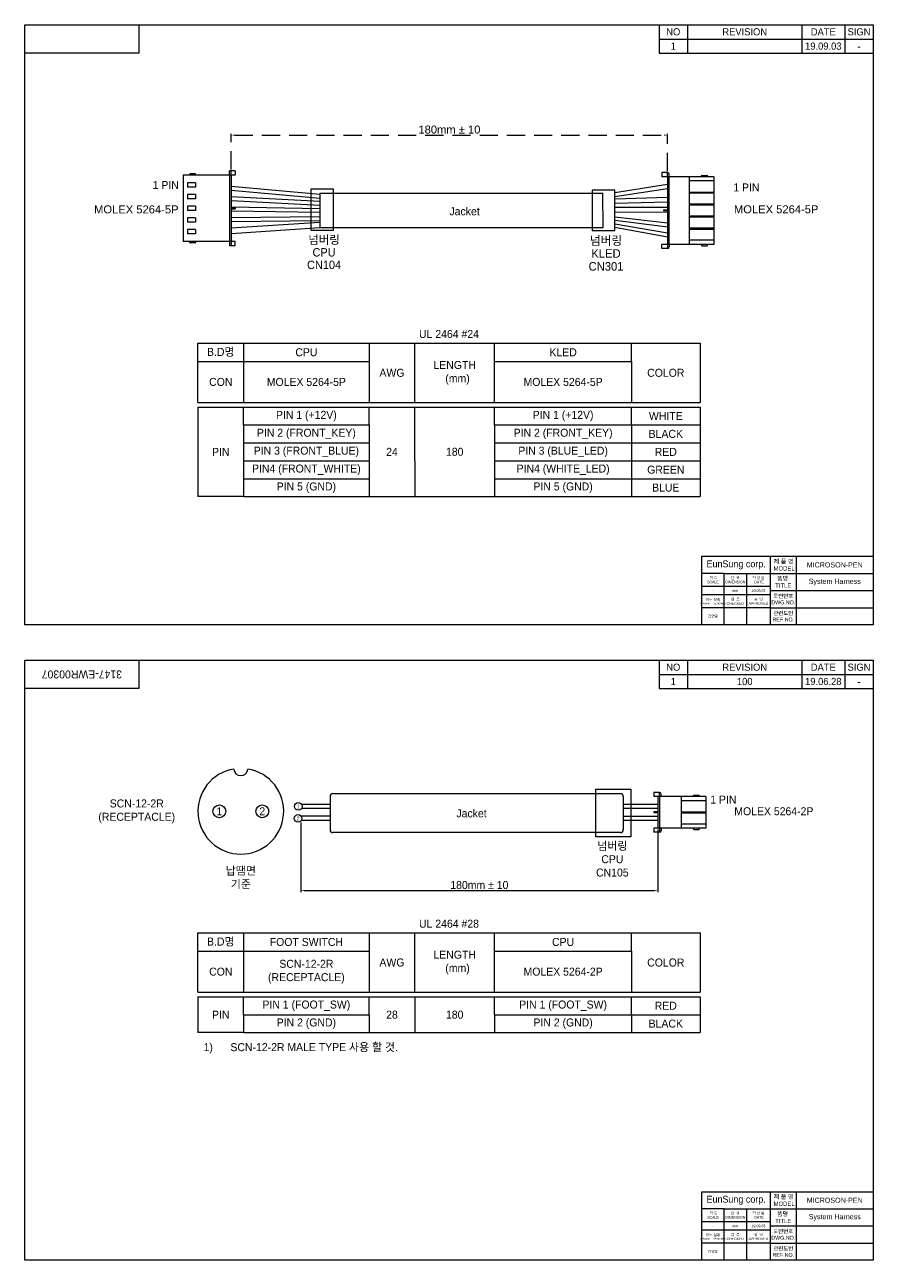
# Model space of a CAD drawing. Header units: millimetres. Extents: x 0 to 2432, y -442 to 868.
# Drawn here: x 613 to 1207, y -442 to 422 of the extents above; entities that cross this region are included whole.
import ezdxf

# ---------------------------------------------------------------- set-up
doc = ezdxf.new("R2010")
doc.units = ezdxf.units.MM
doc.linetypes.add('DASHED', pattern=[19.05, 12.7, -6.35])
for name, color, linetype in [('0 @ 1', 7, 'Continuous'), ('4', 133, 'Continuous'), ('CURITY-KONA-PEN-ASSY_DXF_FORMAT', 7, 'Continuous')]:
    doc.layers.add(name, color=color, linetype=linetype)
doc.styles.get("Standard").update_dxf_attribs({"font": 'arial.ttf'})
doc.styles.add('TEXTSTYLE_8', font='shanno.ttf')
doc.styles.add('주석', font='gulim.ttc')
doc.dimstyles.new('ISO-25$0', dxfattribs={"dimtxt": 2.5, "dimasz": 2.5, "dimexe": 1, "dimexo": 1, "dimgap": 1, "dimtad": 1, "dimdec": 4, "dimdsep": 46, "dimtxsty": 'Standard', "dimcen": 2.5, "dimadec": 0, "dimazin": 2, "dimtfac": 1, "dimtdec": 4, "dimtmove": 0, "dimatfit": 3, "dimfxl": 0, "dimarcsym": 0})

# ---------------------------------------------------------------- blocks, each defined once
blk = doc.blocks.new('*D16')
at = {"color": 0, "linetype": 'DASHED', "lineweight": -2}
for p, q in [((757.45, 320.87), (757.45, 345.91)), ((1062.96, 319.71), (1062.96, 345.91)), ((759.95, 344.91), (1060.46, 344.91))]:
    blk.add_line(p, q, dxfattribs=at)
at = {"color": 0}
for points in [[(759.95, 345.32), (759.95, 344.49), (757.45, 344.91)], [(1060.46, 344.49), (1060.46, 345.32), (1062.96, 344.91)]]:
    blk.add_solid(points, dxfattribs=at)
at = {"layer": 'Defpoints', "color": 0}
for p in [(1062.96, 344.91), (757.45, 319.87), (1062.96, 318.71)]:
    blk.add_point(p, dxfattribs=at)
at = {"color": 0, "insert": (910.2, 348.76), "char_height": 2.5, "attachment_point": 5}
blk.add_mtext('{\\H2.24x;180mm ± 10}', dxfattribs=at)
blk = doc.blocks.new('*D33')
at = {"color": 0, "lineweight": -2}
for p, q in [((806.2, -136.13), (806.2, -184.75)), ((1056.12, -141.03), (1056.12, -184.75)), ((808.7, -183.75), (1053.62, -183.75))]:
    blk.add_line(p, q, dxfattribs=at)
at = {"color": 0}
for points in [[(808.7, -183.33), (808.7, -184.17), (806.2, -183.75)], [(1053.62, -184.17), (1053.62, -183.33), (1056.12, -183.75)]]:
    blk.add_solid(points, dxfattribs=at)
at = {"layer": 'Defpoints', "color": 0}
for p in [(806.2, -135.13), (1056.12, -140.03), (1056.12, -183.75)]:
    blk.add_point(p, dxfattribs=at)
at = {"color": 0, "insert": (931.16, -179.87), "char_height": 2.5, "attachment_point": 5, "style": '주석'}
blk.add_mtext('{\\H2.24x;180mm ± 10}', dxfattribs=at)

msp = doc.modelspace()

# ---------------------------------------------------------------- linework, layer by layer
for p, q in [((612.91884, 422.16704), (1206.91884, 422.16704)), ((612.91884, 2.16704), (612.91884, 422.16704)), ((692.91884, 422.16704), (692.91884, 402.16704)), ((1056.91884, 422.16704), (1056.91884, 402.16704)), ((1076.91884, 422.16704), (1076.91884, 402.16704)), ((1156.91884, 422.16704), (1156.91884, 402.16704)), ((1186.91884, 422.16704), (1186.91884, 402.16704)), ((1206.91884, 422.16704), (1206.91884, 2.16704)), ((1056.91884, 412.16704), (1206.91884, 412.16704)), ((692.91884, 402.16704), (612.91884, 402.16704)), ((1056.91884, 402.16704), (1206.91884, 402.16704)), ((760.34078, 316.9793), (723.88243, 316.9793)), ((723.88243, 316.9793), (723.88243, 270.39362)), ((726.77595, 311.45267), (726.77595, 308.55915)), ((732.56299, 311.45267), (726.77595, 311.45267)), ((728.41122, 317.558), (728.41122, 316.9793)), ((732.27364, 317.84735), (728.70057, 317.84735)), ((732.56299, 316.9793), (732.56299, 317.558)), ((732.56299, 311.45267), (732.56299, 308.55915)), ((760.34078, 319.87282), (756.28986, 319.87282)), ((756.28986, 316.9793), (756.28986, 319.87282)), ((756.28986, 316.9793), (756.28986, 270.39362)), ((757.44726, 316.9793), (757.44726, 319.87282)), ((757.44726, 316.9793), (757.44726, 270.39362)), ((760.34078, 319.87282), (760.34078, 316.9793)), ((1062.96, 318.713), (1058.90908, 318.713)), ((1058.90908, 318.713), (1058.90908, 315.81948)), ((1095.36743, 315.81948), (1058.90908, 315.81948)), ((1062.96, 315.81948), (1062.96, 318.713)), ((1062.96, 315.81948), (1062.96, 268.42564)), ((1064.11741, 315.81948), (1064.11741, 317.55559)), ((1064.11741, 268.42564), (1064.11741, 315.81948)), ((1078.00631, 315.81948), (1078.00631, 268.42564)), ((1095.36743, 312.92596), (1078.00631, 312.92596)), ((1086.68687, 315.83944), (1086.68687, 316.41815)), ((1086.97622, 316.7075), (1090.54929, 316.7075)), ((1090.83864, 316.41815), (1090.83864, 315.83944)), ((1095.36743, 315.81948), (1095.36743, 268.42564)), ((732.56299, 308.55915), (726.77595, 308.55915)), ((726.77595, 303.29295), (726.77595, 300.39943)), ((732.56299, 303.29295), (726.77595, 303.29295)), ((732.56299, 303.29295), (732.56299, 300.39943)), ((757.44726, 309.27916), (819.54155, 303.64637)), ((757.44726, 306.36527), (819.54155, 300.75285)), ((819.54155, 304.07888), (819.54155, 293.68831)), ((1026.0579, 301.90064), (1062.96, 307.53976)), ((1078.00631, 305.05558), (1095.36743, 305.05558)), ((1078.00631, 304.47688), (1095.36743, 304.47688)), ((732.56299, 300.39943), (726.77595, 300.39943)), ((726.77595, 295.13322), (726.77595, 292.2397)), ((732.56299, 295.13322), (726.77595, 295.13322)), ((732.56299, 295.13322), (732.56299, 292.2397)), ((757.44726, 302.0711), (819.54155, 298.79442)), ((757.44726, 299.05992), (819.54155, 295.78827)), ((757.44726, 294.74112), (819.54155, 293.50774)), ((757.44726, 293.97581), (760.34078, 293.97581)), ((760.34078, 293.97581), (760.34078, 293.39711)), ((760.34078, 293.97581), (760.34078, 293.39711)), ((1026.0579, 297.31498), (1062.96, 298.32339)), ((1026.0579, 294.51637), (1062.96, 294.51637)), ((1095.36743, 296.62647), (1078.00631, 296.62647)), ((1078.00631, 296.04776), (1095.36743, 296.04776)), ((732.56299, 292.2397), (726.77595, 292.2397)), ((726.77595, 286.97349), (726.77595, 284.07997)), ((732.56299, 286.97349), (726.77595, 286.97349)), ((732.56299, 286.97349), (732.56299, 284.07997)), ((757.44726, 293.39711), (760.34078, 293.39711)), ((757.44726, 291.941), (819.54155, 291.0199)), ((757.44726, 287.27916), (819.54155, 287.98471)), ((819.54155, 293.68831), (819.54155, 280.28556)), ((819.54155, 286.90495), (819.54155, 284.01143)), ((1026.0579, 291.14751), (1062.96, 290.91322)), ((1026.09241, 285.3738), (1062.99452, 280.76369)), ((1062.96, 292.41191), (1060.06648, 292.41191)), ((1060.06648, 292.41191), (1060.06648, 291.83321)), ((1062.96, 291.83321), (1060.06648, 291.83321)), ((1095.36743, 288.19735), (1078.00631, 288.19735)), ((1078.00631, 287.61865), (1095.36743, 287.61865)), ((732.56299, 284.07997), (726.77595, 284.07997)), ((726.77595, 278.81377), (726.77595, 275.92025)), ((732.56299, 278.81377), (726.77595, 278.81377)), ((732.56299, 278.81377), (732.56299, 275.92025)), ((757.44726, 284.36527), (819.54155, 285.09119)), ((757.44726, 280.06657), (819.54155, 284.01143)), ((757.44726, 276.10811), (819.54155, 280.28556)), ((1026.0579, 282.85053), (1062.96, 276.42857)), ((1095.36743, 279.76823), (1078.00631, 279.76823)), ((1078.00631, 279.18953), (1095.36743, 279.18953)), ((760.34078, 270.39362), (723.88243, 270.39362)), ((732.56299, 275.92025), (726.77595, 275.92025)), ((728.41122, 269.81492), (728.41122, 270.39362)), ((732.27364, 269.52557), (728.70057, 269.52557)), ((732.56299, 270.39362), (732.56299, 269.81492)), ((756.28986, 270.39362), (756.28986, 267.5001)), ((757.44726, 270.39362), (757.44726, 267.5001)), ((760.34078, 267.5001), (760.34078, 270.39362)), ((1095.36743, 268.42564), (1058.90908, 268.42564)), ((1058.90908, 265.53212), (1058.90908, 268.42564)), ((1062.96, 268.42564), (1062.96, 265.53212)), ((1064.11741, 268.42564), (1064.11741, 266.68952)), ((1095.36743, 271.33912), (1078.00631, 271.33912)), ((1086.68687, 268.40567), (1086.68687, 267.82697)), ((1090.83864, 267.82697), (1090.83864, 268.40567)), ((760.34078, 267.5001), (756.28986, 267.5001)), ((1062.96, 265.53212), (1058.90908, 265.53212)), ((1086.97622, 267.53762), (1090.54929, 267.53762)), ((734.20476, 199.32663), (1085.63292, 199.32663)), ((734.20476, 157.79422), (734.20476, 199.32663)), ((766.15278, 199.32663), (766.15278, 157.79422)), ((854.00981, 199.32663), (854.00981, 157.79422)), ((885.95783, 157.79422), (885.95783, 199.32663)), ((941.86685, 157.79422), (941.86685, 199.32663)), ((1037.7109, 186.54743), (1037.7109, 199.32663)), ((1085.63292, 199.32663), (1085.63292, 157.79422)), ((734.20476, 186.54743), (854.00981, 186.54743)), ((941.86685, 186.54743), (1037.7109, 186.54743)), ((1037.7109, 186.54743), (1037.7109, 157.79422)), ((734.20476, 157.79422), (1085.63292, 157.79422)), ((734.20476, 154.59941), (1085.63292, 154.59941)), ((734.20476, 154.59941), (734.20476, 91.96955)), ((766.15278, 142.07344), (766.15278, 154.59941)), ((854.00981, 142.07344), (854.00981, 154.59941)), ((885.95783, 117.0215), (885.95783, 154.59941)), ((941.86685, 142.07344), (941.86685, 154.59941)), ((1037.7109, 142.07344), (1037.7109, 154.59941)), ((1085.63292, 154.59941), (1085.63292, 117.0215)), ((766.15278, 142.07344), (854.00981, 142.07344)), ((766.15278, 142.07344), (766.15278, 129.54747)), ((854.00981, 142.07344), (854.00981, 129.54747)), ((941.86685, 142.07344), (1037.7109, 142.07344)), ((941.86685, 142.07344), (941.86685, 129.54747)), ((1037.7109, 142.07344), (1037.7109, 129.54747)), ((1037.7109, 142.07344), (1085.63292, 142.07344)), ((766.15278, 129.54747), (854.00981, 129.54747)), ((766.15278, 129.54747), (766.15278, 129.54747)), ((766.15278, 129.54747), (766.15278, 129.54747)), ((766.15278, 129.54747), (766.15278, 117.0215)), ((854.00981, 129.54747), (854.00981, 117.0215)), ((941.86685, 129.54747), (1037.7109, 129.54747)), ((941.86685, 129.54747), (941.86685, 117.0215)), ((1037.7109, 129.54747), (1037.7109, 117.0215)), ((1037.7109, 129.54747), (1085.63292, 129.54747)), ((766.15278, 117.0215), (854.00981, 117.0215)), ((766.15278, 117.0215), (766.15278, 104.49552)), ((854.00981, 117.0215), (854.00981, 104.49552)), ((885.95783, 117.0215), (885.95783, 104.49552)), ((941.86685, 117.0215), (941.86685, 104.49552)), ((941.86685, 117.0215), (1037.7109, 117.0215)), ((1037.7109, 117.0215), (1037.7109, 104.49552)), ((1037.7109, 117.0215), (1085.63292, 117.0215)), ((1085.63292, 117.0215), (1085.63292, 104.49552)), ((766.15278, 104.49552), (854.00981, 104.49552)), ((766.15278, 104.49552), (766.15278, 91.96955)), ((854.00981, 104.49552), (854.00981, 91.96955)), ((885.95783, 104.49552), (885.95783, 91.96955)), ((941.86685, 104.49552), (1037.7109, 104.49552)), ((941.86685, 104.49552), (941.86685, 91.96955)), ((1037.7109, 104.49552), (1085.63292, 104.49552)), ((1037.7109, 104.49552), (1037.7109, 91.96955)), ((1085.63292, 104.49552), (1085.63292, 91.96955)), ((766.15278, 91.96955), (734.20476, 91.96955)), ((766.15278, 91.96955), (1085.63292, 91.96955)), ((1086.91884, 2.16704), (1086.91884, 50.16704)), ((1086.91884, 50.16704), (1206.91884, 50.16704)), ((1134.91884, 2.16704), (1134.91884, 50.16704)), ((1134.91884, 50.16704), (1152.91884, 50.16704)), ((1152.91884, 50.16704), (1152.91884, 2.16704)), ((1102.51884, 38.16704), (1086.91884, 38.16704)), ((1102.51884, 2.16704), (1102.51884, 38.16704)), ((1102.51884, 38.16704), (1118.11884, 38.16704)), ((1118.11884, 38.16704), (1118.11884, 2.16704)), ((1118.11884, 38.16704), (1134.91884, 38.16704)), ((1134.91884, 38.16704), (1152.91884, 38.16704)), ((1152.91884, 38.16704), (1206.91884, 38.16704)), ((1134.91884, 29.16704), (1086.91884, 29.16704)), ((1134.91884, 26.16704), (1206.91884, 26.16704)), ((1134.91884, 23.16704), (1086.91884, 23.16704)), ((1134.91884, 14.16704), (1086.91884, 14.16704)), ((1134.91884, 14.16704), (1206.91884, 14.16704)), ((1206.91884, 2.16704), (612.91884, 2.16704)), ((612.91884, -22.42252), (1206.91884, -22.42252)), ((612.91884, -442.42252), (612.91884, -22.42252)), ((692.91884, -22.42252), (692.91884, -42.42252)), ((1056.91884, -22.42252), (1056.91884, -42.42252)), ((1076.91884, -22.42252), (1076.91884, -42.42252)), ((1156.91884, -22.42252), (1156.91884, -42.42252)), ((1186.91884, -22.42252), (1186.91884, -42.42252)), ((1206.91884, -22.42252), (1206.91884, -442.42252)), ((1056.91884, -32.42252), (1206.91884, -32.42252)), ((692.91884, -42.42252), (612.91884, -42.42252)), ((1056.91884, -42.42252), (1206.91884, -42.42252)), ((828.69296, -115.85228), (1029.93167, -115.85228)), ((1012.40304, -112.79824), (1037.28213, -112.79824)), ((1037.28213, -112.79824), (1037.28213, -146.22248)), ((1057.27642, -115.05414), (1053.22549, -115.05414)), ((1053.22549, -115.05414), (1053.22549, -117.94766)), ((1089.68385, -117.94766), (1053.22549, -117.94766)), ((1056.11901, -117.94766), (1056.11901, -140.03419)), ((1057.27642, -117.94766), (1057.27642, -115.05414)), ((1057.27642, -117.94766), (1057.27642, -140.03419)), ((1058.43383, -117.94766), (1058.43383, -116.21155)), ((1072.32273, -117.94766), (1072.32273, -140.03419)), ((1089.68385, -120.84118), (1072.32273, -120.84118)), ((1081.00329, -117.92769), (1081.00329, -117.34899)), ((1081.29264, -117.05964), (1084.8657, -117.05964)), ((1085.15506, -117.34899), (1085.15506, -117.92769)), ((1089.68385, -117.94766), (1089.68385, -140.03419)), ((1056.11901, -128.71155), (1053.22549, -128.71155)), ((1053.22549, -128.71155), (1053.22549, -129.29026)), ((1056.11901, -129.29026), (1053.22549, -129.29026)), ((1072.32273, -128.71155), (1089.68385, -128.71155)), ((1072.32273, -129.29026), (1089.68385, -129.29026)), ((1089.68385, -137.14067), (1072.32273, -137.14067)), ((1029.93167, -143.13472), (828.69296, -143.13472)), ((1037.28213, -146.22248), (1012.40304, -146.22248)), ((1089.68385, -140.03419), (1053.22549, -140.03419)), ((1053.22549, -140.03419), (1053.22549, -142.92771)), ((1057.27642, -142.92771), (1053.22549, -142.92771)), ((1057.27642, -140.03419), (1057.27642, -142.92771)), ((1058.43383, -140.03419), (1058.43383, -141.7703)), ((1081.00329, -140.61289), (1081.00329, -140.03419)), ((1081.29264, -140.90225), (1084.8657, -140.90225)), ((1085.15506, -140.61289), (1085.15506, -140.03419)), ((734.20476, -213.32181), (1085.63292, -213.32181)), ((734.20476, -254.85423), (734.20476, -213.32181)), ((766.15278, -213.32181), (766.15278, -254.85423)), ((854.00981, -213.32181), (854.00981, -254.85423)), ((885.95783, -254.85423), (885.95783, -213.32181)), ((941.86685, -254.85423), (941.86685, -213.32181)), ((1037.7109, -226.10102), (1037.7109, -213.32181)), ((1085.63292, -213.32181), (1085.63292, -254.85423)), ((734.20476, -226.10102), (854.00981, -226.10102)), ((941.86685, -226.10102), (1037.7109, -226.10102)), ((1037.7109, -226.10102), (1037.7109, -254.85423)), ((734.20476, -254.85423), (1085.63292, -254.85423)), ((734.20476, -258.04903), (1085.63292, -258.04903)), ((734.20476, -258.04903), (734.20476, -270.575)), ((766.15278, -270.575), (766.15278, -258.04903)), ((854.00981, -270.575), (854.00981, -258.04903)), ((885.95783, -258.04903), (885.95783, -270.575)), ((941.86685, -270.575), (941.86685, -258.04903)), ((1037.7109, -270.575), (1037.7109, -258.04903)), ((1085.63292, -258.04903), (1085.63292, -270.575)), ((734.20476, -270.575), (734.20476, -283.10098)), ((766.15278, -270.575), (854.00981, -270.575)), ((766.15278, -270.575), (766.15278, -283.10098)), ((854.00981, -270.575), (854.00981, -283.10098)), ((885.95783, -270.575), (885.95783, -283.10098)), ((941.86685, -270.575), (1037.7109, -270.575)), ((941.86685, -270.575), (941.86685, -283.10098)), ((1037.7109, -270.575), (1085.63292, -270.575)), ((1037.7109, -270.575), (1037.7109, -283.10098)), ((1085.63292, -270.575), (1085.63292, -283.10098)), ((766.15278, -283.10098), (734.20476, -283.10098)), ((766.15278, -283.10098), (854.00981, -283.10098)), ((854.00981, -283.10098), (885.95783, -283.10098)), ((885.95783, -283.10098), (941.86685, -283.10098)), ((941.86685, -283.10098), (1037.7109, -283.10098)), ((1037.7109, -283.10098), (1085.63292, -283.10098)), ((1086.91884, -442.42252), (1086.91884, -394.42252)), ((1086.91884, -394.42252), (1206.91884, -394.42252)), ((1134.91884, -442.42252), (1134.91884, -394.42252)), ((1134.91884, -394.42252), (1152.91884, -394.42252)), ((1152.91884, -394.42252), (1152.91884, -442.42252)), ((1102.51884, -406.42252), (1086.91884, -406.42252)), ((1102.51884, -442.42252), (1102.51884, -406.42252)), ((1102.51884, -406.42252), (1118.11884, -406.42252)), ((1118.11884, -406.42252), (1118.11884, -442.42252)), ((1118.11884, -406.42252), (1134.91884, -406.42252)), ((1134.91884, -406.42252), (1152.91884, -406.42252)), ((1152.91884, -406.42252), (1206.91884, -406.42252)), ((1134.91884, -415.42252), (1086.91884, -415.42252)), ((1134.91884, -421.42252), (1086.91884, -421.42252)), ((1134.91884, -418.42252), (1206.91884, -418.42252)), ((1134.91884, -430.42252), (1086.91884, -430.42252)), ((1134.91884, -430.42252), (1206.91884, -430.42252)), ((1206.91884, -442.42252), (612.91884, -442.42252))]:
    msp.add_line(p, q)
at = {"linetype": 'Continuous'}
for p, q in [((826.69296, -117.85228), (826.69296, -141.13472)), ((1012.40304, -112.79824), (1012.40304, -146.22248)), ((1031.93167, -117.85228), (1031.93167, -141.13472)), ((826.69296, -123.3838), (806.70971, -123.3838)), ((826.69296, -126.18901), (806.72294, -126.18901)), ((1056.11901, -123.3838), (1031.93167, -123.3838)), ((1056.11901, -126.18901), (1031.93167, -126.18901)), ((826.69296, -131.70052), (806.48558, -131.69157)), ((826.69296, -134.61813), (806.6022, -134.61813)), ((1056.11901, -131.81036), (1031.93167, -131.80352)), ((1056.11901, -134.61813), (1031.93167, -134.61813))]:
    msp.add_line(p, q, dxfattribs=at)
for centre in [(749.20476, -128.23452), (779.20476, -128.23452)]:
    msp.add_circle(centre, 4.5)
for centre in [(804.44595, -124.79711), (804.31463, -133.24368)]:
    msp.add_circle(centre, 2.66872, dxfattribs=at)
for centre, radius, start, end in [((728.70057, 317.558), 0.28935, 90, 180), ((732.27364, 317.558), 0.28935, 0, 90), ((1062.96, 317.55559), 1.15741, 0, 90), ((1086.97622, 316.41815), 0.28935, 90, 180), ((1090.54929, 316.41815), 0.28935, 0, 90), ((728.70057, 269.81492), 0.28935, 180, 270), ((732.27364, 269.81492), 0.28935, 270, 0), ((1062.96, 266.68952), 1.15741, 270, 0), ((1086.97622, 267.82697), 0.28935, 180, 270), ((1090.54929, 267.82697), 0.28935, 270, 0), ((764.20476, -128.23452), 30, 99.56038369, 80.43961631), ((764.20476, -98.23452), 5, 184.78019185, 355.21980815), ((1057.27642, -116.21155), 1.15741, 0, 90), ((1081.29264, -117.34899), 0.28935, 90, 180), ((1084.8657, -117.34899), 0.28935, 0, 90), ((1057.27642, -141.7703), 1.15741, 270, 0), ((1081.29264, -140.61289), 0.28935, 180, 270), ((1084.8657, -140.61289), 0.28935, 270, 0)]:
    msp.add_arc(centre, radius, start, end)
for centre, start, end in [((828.69296, -117.85228), 90, 180), ((1029.93167, -117.85228), 0, 90), ((828.69296, -141.13472), 180, 270), ((1029.93167, -141.13472), 270, 0)]:
    msp.add_arc(centre, 2, start, end, dxfattribs=at)
at = {"layer": '4', "color": 7}
for p, q in [((1017.71995, 304.07888), (819.54155, 304.07888)), ((1017.71995, 280.28556), (1017.67381, 303.95955)), ((1062.96, 310.45962), (1026.0579, 304.41252)), ((1062.96, 301.18223), (1026.0579, 300.07525)), ((1063.00407, 283.20715), (1026.09241, 287.54984)), ((819.54155, 280.28556), (1017.71995, 280.28556)), ((1062.96, 273.49603), (1026.0579, 280.28469))]:
    msp.add_line(p, q, dxfattribs=at)
for points in [[(829.15737, 307.16874), (813.2923, 307.16874), (813.2923, 278.37454), (829.15737, 278.37454)], [(1026.0579, 306.43041), (1010.19282, 306.43041), (1010.19282, 278.09277), (1026.0579, 278.09277)]]:
    msp.add_lwpolyline(points, close=True, dxfattribs=at)

# ---------------------------------------------------------------- texts
at = {"attachment_point": 5, "style": '주석'}
for s, insert, char_height, width in [('19.09.03', (1171.91884, 407.16704), 5, 30), ('B.D명', (750.17877, 192.93703), 5.6, 31.9480142), ('CPU', (810.0813, 192.93703), 5.6, 87.8570392), ('KLED', (989.78888, 192.93703), 5.6, 95.8440427), ('LENGTH\\P{\\fGulim|b0|i0|c129|p50;\\W1.93502; }(mm)', (913.91234, 178.56042), 5.6, 55.9090249), ('CON', (750.17877, 172.17082), 5.6, 31.9480142), ('MOLEX 5264-5P', (810.0813, 172.17082), 5.6, 87.8570392), ('AWG', (869.98382, 178.56042), 5.6, 31.9480142), ('MOLEX 5264-5P', (989.78888, 172.17082), 5.6, 95.8440427), ('COLOR', (1061.67191, 178.56042), 5.6, 47.9220214), ('PIN 1 (+12V)', (810.0813, 148.33643), 5.6, 87.8570392), ('WHITE', (1061.67191, 148.33643), 5.6, 47.9220214), ('PIN 2 (FRONT_KEY)', (810.0813, 135.81045), 5.6, 87.8570392), ('BLACK', (1061.67191, 135.81045), 5.6, 47.9220214), ('PIN 3 (FRONT_BLUE)', (810.0813, 123.28448), 5.6, 87.8570392), ('RED', (1061.67191, 123.28448), 5.6, 47.9220214), ('PIN4 (FRONT_WHITE)', (810.0813, 110.75851), 5.6, 87.8570392), ('GREEN', (1061.67191, 110.75851), 5.6, 47.9220214), ('PIN 5 (GND)', (810.0813, 98.23254), 5.6, 87.8570392), ('BLUE', (1061.67191, 98.23254), 5.6, 47.9220214), ('EunSung corp.', (1110.91884, 44.16704), 4.7922, 48), ('{\\fGulim|b0|i0|c129|p50;\\W0.30066; }제 품 명  \\P MODEL', (1143.91884, 44.16704), 3, 18), ('MICROSON-PEN', (1179.91884, 44.16704), 3.6, 54), ('{\\fGulim|b0|i0|c129|p50;\\W1.07709; }척 도 \\PSCALE', (1094.71884, 33.66704), 1.8, 15.6), ('{단  위\\PDIMENSION}', (1110.31884, 33.66704), 1.8, 15.6), ('작 성 일\\P{\\fGulim|b0|i0|c129|p50;\\W1.15198; }DATE', (1126.51884, 33.66704), 1.8, 16.8), ('{품명 \\W0.94493; \\W1;TITLE}', (1143.91884, 32.16704), 3, 18), ('-', (1094.71884, 26.16704), 1.8, 15.6), ('mm', (1110.31884, 26.16704), 1.8, 15.6), ('19.09.03', (1126.51884, 26.16704), 1.8, 16.8), ('System Harness', (1179.91884, 32.16704), 3.6, 54), ('{제도 설계\\P\\H0.66667x;DRAWN\\H1.49999x;\\W3.72022; \\H0.66667x;\\W1;DESIGNED}', (1094.71884, 18.66704), 1.8, 15.6), ('{검  토\\PCHECKED}', (1110.31884, 18.66704), 1.8, 15.6), ('{승  인\\PAPPROVED}', (1126.51884, 18.66704), 1.8, 16.8), ('도면번호 DWG.NO.', (1143.91884, 20.16704), 2.7, 18), ('김영윤', (1094.71884, 8.16704), 1.8, 15.6), ('관련도번\\PREF.NO.', (1143.91884, 8.16704), 2.7, 18), ('-', (1110.31884, 8.16704), 1.8, 15.6), ('-', (1126.51884, 8.16704), 1.8, 16.8), ('B.D명', (750.17877, -219.71141), 5.6, 31.9480142), ('FOOT SWITCH', (810.0813, -219.71141), 5.6, 87.8570392), ('CPU', (989.78888, -219.71141), 5.6, 95.8440427), ('SCN-12-2R (RECEPTACLE)', (810.0813, -240.47762), 5.6, 87.8570392), ('AWG', (869.98382, -234.08802), 5.6, 31.9480142), ('LENGTH\\P{\\fGulim|b0|i0|c129|p50;\\W1.93502; }(mm)', (913.91234, -234.08802), 5.6, 55.9090249), ('COLOR', (1061.67191, -234.08802), 5.6, 47.9220214), ('CON', (750.17877, -240.47762), 5.6, 31.9480142), ('MOLEX 5264-2P', (989.78888, -240.47762), 5.6, 95.8440427), ('PIN', (750.17877, -270.575), 5.6, 31.9480142), ('PIN 1 (FOOT_SW)', (810.0813, -264.31202), 5.6, 87.8570392), ('28', (869.98382, -270.575), 5.6, 31.9480142), ('180', (913.91234, -270.575), 5.6, 55.9090249), ('RED', (1061.67191, -264.31202), 5.6, 47.9220214), ('PIN 2 (GND)', (810.0813, -276.83799), 5.6, 87.8570392), ('BLACK', (1061.67191, -276.83799), 5.6, 47.9220214), ('EunSung corp.', (1110.91884, -400.42252), 4.7922, 48), ('{\\fGulim|b0|i0|c129|p50;\\W0.30066; }제 품 명  \\P MODEL', (1143.91884, -400.42252), 3, 18), ('MICROSON-PEN', (1179.91884, -400.42252), 3.6, 54), ('{\\fGulim|b0|i0|c129|p50;\\W1.07709; }척 도 \\PSCALE', (1094.71884, -410.92252), 1.8, 15.6), ('{단  위\\PDIMENSION}', (1110.31884, -410.92252), 1.8, 15.6), ('작 성 일\\P{\\fGulim|b0|i0|c129|p50;\\W1.15198; }DATE', (1126.51884, -410.92252), 1.8, 16.8), ('{품명 \\W0.94493; \\W1;TITLE}', (1143.91884, -412.42252), 3, 18), ('System Harness', (1179.91884, -412.42252), 3.6, 54), ('{제도 설계\\P\\H0.66667x;DRAWN\\H1.49999x;\\W3.72022; \\H0.66667x;\\W1;DESIGNED}', (1094.71884, -425.92252), 1.8, 15.6), ('-', (1094.71884, -418.42252), 1.8, 15.6), ('{검  토\\PCHECKED}', (1110.31884, -425.92252), 1.8, 15.6), ('mm', (1110.31884, -418.42252), 1.8, 15.6), ('{승  인\\PAPPROVED}', (1126.51884, -425.92252), 1.8, 16.8), ('19.09.03', (1126.51884, -418.42252), 1.8, 16.8), ('도면번호 DWG.NO.', (1143.91884, -424.42252), 2.7, 18), ('김영윤', (1094.71884, -436.42252), 1.8, 15.6), ('-', (1110.31884, -436.42252), 1.8, 15.6), ('-', (1126.51884, -436.42252), 1.8, 16.8), ('관련도번\\PREF.NO.', (1143.91884, -436.42252), 2.7, 18)]:
    msp.add_mtext(s, dxfattribs=dict(at, insert=insert, char_height=char_height, width=width))
at = {"attachment_point": 5}
for s, insert, char_height, width in [('MOLEX 5264-5P', (691.04684, 292.90005), 5.6, 69.4203014), ('MOLEX 5264-5P', (1138.93355, 292.9671), 5.6, 69.4203014), ('1', (804.44595, -124.79711), 2.66872, 3.7741445), ('2', (804.31463, -133.24368), 2.66872, 3.7741445), ('{\\fGulim|b0|i0|c129|p50;넘버링\\PCPU\\PCN105}', (1024.26521, -161.8042), 5.6, 27.5806442)]:
    msp.add_mtext(s, dxfattribs=dict(at, insert=insert, char_height=char_height, width=width))
at = {"insert": (652.91884, -32.42252), "char_height": 5.6, "width": 80, "attachment_point": 5, "rotation": 180, "style": '주석'}
msp.add_mtext('3147-EWR00307', dxfattribs=at)
at = {"layer": '0 @ 1', "style": '주석'}
for s, insert, char_height, width, attachment_point in [('NO', (1066.91884, 417.16704), 5, 20, 5), ('REVISION', (1116.91884, 417.16704), 5, 80, 5), ('DATE', (1171.91884, 417.16704), 5, 30, 5), ('SIGN', (1196.91884, 417.16704), 5, 20, 5), ('1', (1066.91884, 407.16704), 5, 20, 5), ('-', (1196.91884, 407.16704), 5.6, 20, 5), ('1 PIN', (720.80051, 312.78763), 5.6, 35.8666684, 3), ('1 PIN', (1127.24635, 311.12488), 5.6, 35.8666684, 3), ('Jacket', (920.81573, 291.56257), 5.6, 351.4281566, 5), ('UL 2464 #24', (909.91884, 205.71624), 5.6, 351.4281566, 5), ('PIN 1 (+12V)', (989.78888, 148.33643), 5.6, 95.8440427, 5), ('PIN 2 (FRONT_KEY)', (989.78888, 135.81045), 5.6, 95.8440427, 5), ('PIN', (750.17877, 123.28448), 5.6, 31.9480142, 5), ('24', (869.98382, 123.28448), 5.6, 31.9480142, 5), ('180', (913.91234, 123.28448), 5.6, 55.9090249, 5), ('PIN 3 (BLUE_LED)', (989.78888, 123.28448), 5.6, 95.8440427, 5), ('PIN4 (WHITE_LED)', (989.78888, 110.75851), 5.6, 95.8440427, 5), ('PIN 5 (GND)', (989.78888, 98.23254), 5.6, 95.8440427, 5), ('NO', (1066.91884, -27.42252), 5, 20, 5), ('REVISION', (1116.91884, -27.42252), 5, 80, 5), ('DATE', (1171.91884, -27.42252), 5, 30, 5), ('SIGN', (1196.91884, -27.42252), 5, 20, 5), ('1', (1066.91884, -37.42252), 5, 20, 5), ('100', (1116.91884, -37.42252), 5, 80, 5), ('19.06.28', (1171.91884, -37.42252), 5, 30, 5), ('-', (1196.91884, -37.42252), 5.6, 20, 5), ('SCN-12-2R \\P(RECEPTACLE)', (691.34461, -128.25532), 5.6, 69.4203014, 5), ('1 PIN', (1092.78292, -117.21733), 5.6, 35.8666684, 1), ('1', (749.20476, -128.23452), 5.6, 6.363961, 5), ('2', (779.20476, -128.23452), 5.6, 6.363961, 5), ('Jacket', (925.6837, -129.70618), 5.6, 351.4281566, 5), ('MOLEX 5264-2P', (1137.3154, -128.25532), 5.6, 69.4203014, 5), ('{\\fGulim|b0|i0|c129|p50;납땜면 기준}', (764.20476, -174.83149), 5.6, 27.5771645, 5), ('UL 2464 #28', (909.91884, -206.93221), 5.6, 351.4281566, 5), ('PIN 1 (FOOT_SW)', (989.78888, -264.31202), 5.6, 95.8440427, 5), ('PIN 2 (GND)', (989.78888, -276.83799), 5.6, 95.8440427, 5)]:
    msp.add_mtext(s, dxfattribs=dict(at, insert=insert, char_height=char_height, width=width, attachment_point=attachment_point))
at = {"layer": '0 @ 1', "insert": (734.49872, -290.48567), "char_height": 5.6, "attachment_point": 1, "style": '주석'}
msp.add_mtext_dynamic_manual_height_columns('{\\fGulim|b0|i0|c129|p50;\\W1.78194x; }1)^ISCN-12-2R MALE TYPE 사용 할 것.', width=349.4687961, gutter_width=12.5, heights=[24.02523], dxfattribs=at)
at = {"layer": 'CURITY-KONA-PEN-ASSY_DXF_FORMAT', "color": 0, "linetype": 'Continuous', "attachment_point": 5, "line_spacing_factor": 0.9, "style": 'TEXTSTYLE_8'}
for s, insert, char_height, width in [('{\\f굴림|b0|i0|c129|p50;넘버링\\PCPU\\PCN104}', (822.47031, 262.85618), 5.85, 44.6954228), ('{\\f굴림|b0|i0|c129|p50;넘버링\\PKLED\\PCN301}', (1019.83317, 262.03881), 6, 55.1400667)]:
    msp.add_mtext(s, dxfattribs=dict(at, insert=insert, char_height=char_height, width=width))

# ---------------------------------------------------------------- dimensions: what is measured, and where the dimension line sits
at = {"linetype": 'DASHED'}
dim = msp.add_linear_dim(base=(1062.96, 344.90586), p1=(757.44726, 319.87282), p2=(1062.96, 318.713), text='{\\H2.24x;180mm ± 10}', dimstyle='ISO-25$0', dxfattribs=at)
dim.commit()
dim.dimension.update_dxf_attribs({"geometry": '*D16', "text_midpoint": (910.20363, 348.76466)})
dim = msp.add_linear_dim(base=(1056.11901, -183.75011), p1=(806.2017, -135.13075), p2=(1056.11901, -140.03419), text='{\\H2.24x;180mm ± 10}', dimstyle='ISO-25$0', override={"dimtxsty": '주석'})
dim.commit()
dim.dimension.update_dxf_attribs({"geometry": '*D33', "text_midpoint": (931.16036, -179.87451)})

doc.saveas('drawing.dxf')
